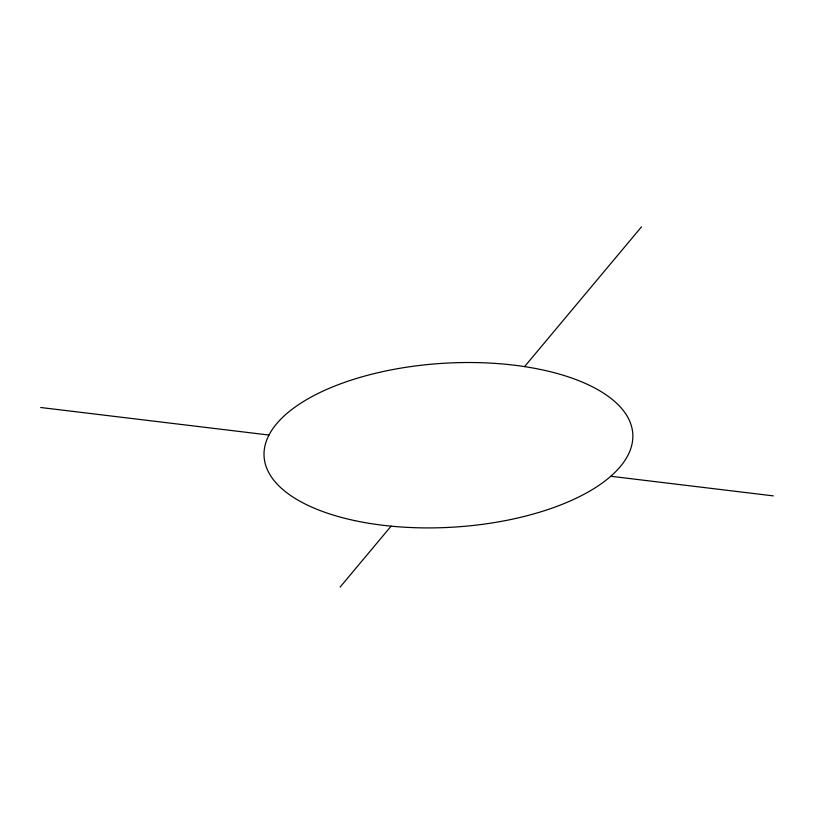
<?xml version="1.0" encoding="UTF-8"?>
<svg xmlns="http://www.w3.org/2000/svg" width="814" height="814" viewBox="0 0 814 814"><rect width="100%" height="100%" fill="white"/><g stroke="black" fill="none" stroke-linecap="round" stroke-linejoin="round"><path stroke-width="1.22" d="M340.099 587.108L391.096 526.159M524.572 366.605L641.463 226.892M40.7 407.509L268.976 435.042M610.765 476.271L773.3 495.879M354.731 520.614A184.707 82.082 -3.5 0 0 632.854 436.935A184.707 82.082 -3.5 0 0 357.712 378.093A184.707 82.082 -3.5 0 0 354.731 520.614"/></g></svg>
